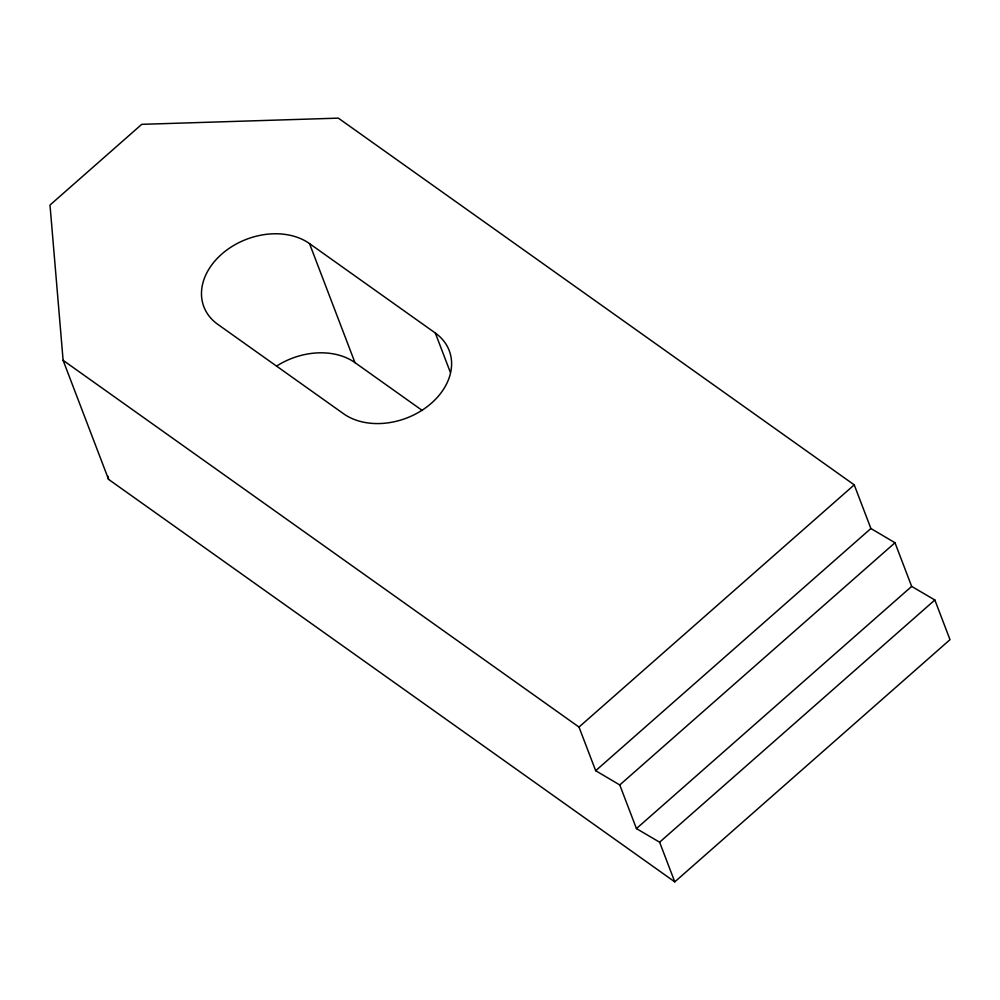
<?xml version="1.0" encoding="UTF-8"?>
<svg xmlns="http://www.w3.org/2000/svg" width="1000" height="1000" viewBox="0 0 1000 1000"><rect width="100%" height="100%" fill="white"/><g stroke="black" fill="none" stroke-linecap="round" stroke-linejoin="round"><path stroke-width="1.5" d="M674.775 881.862L659.613 842.188L636.438 828.587L619.763 784.95L595.675 770.713L579 727.062L854.237 484.862L338.338 118.138L141.738 124.338L50 205.062L63.113 360.337L108.562 479.375L674.775 881.862L950 639.663L934.85 599.987L911.663 586.4L895 542.75L870.9 528.513L854.237 484.862M595.675 770.713L870.9 528.513M619.763 784.95L895 542.75M636.438 828.587L911.663 586.4M659.613 842.188L934.85 599.987M435.325 333.038A63.975 47.838 -20.9 0 1 431.4 403.212A63.975 47.838 -20.9 0 1 343.587 413.762L217.763 324.325A63.975 47.838 -20.9 0 1 221.7 254.137A63.975 47.838 -20.9 0 1 309.513 243.588L435.325 333.038L450.3 372.225M309.513 243.588L354.963 362.625L422.325 410.513M63.113 360.337L579 727.062M108 476.312L108.562 479.375M276.6 366.075A63.975 47.838 -20.9 0 1 354.963 362.625"/></g></svg>
